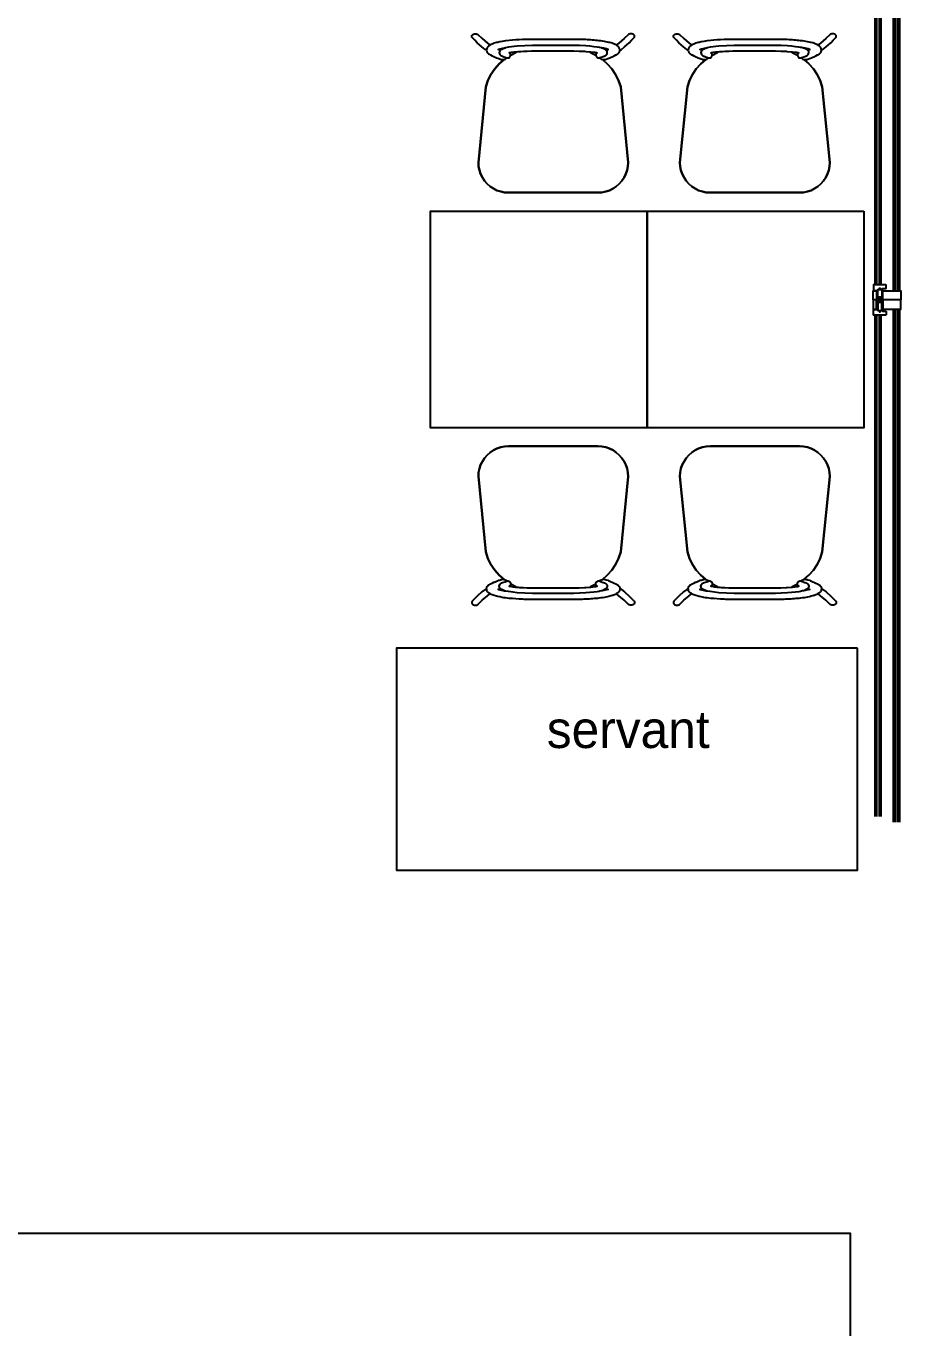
# Model space of a CAD drawing. Header units: inches. Extents: x 19839 to 37459, y -6108 to 838.
# Drawn here: x 36439.3 to 36722.1, y -2392.6 to -1971.6 of the extents above; entities that cross this region are included whole.
import ezdxf

# ---------------------------------------------------------------- set-up
doc = ezdxf.new("R2010")
doc.units = ezdxf.units.IN
doc.header["$MEASUREMENT"] = 0
doc.linetypes.add('DOTX2', pattern=[12.7, 0, -12.7])
for name, color, linetype in [('ALUMINIUM-ATA', 152, 'Continuous'), ('ELE-5-ATA', 57, 'Continuous'), ('FURNITURE-ATA', 34, 'Continuous'), ('GLASS-ATA', 140, 'Continuous'), ('TXT-ATA', 7, 'Continuous'), ('WIPEOUT-ATA', 185, 'DOTX2')]:
    doc.layers.add(name, color=color, linetype=linetype)
doc.styles.add('ATA', font='GOTHIC.TTF')

# ---------------------------------------------------------------- blocks, each defined once
blk = doc.blocks.new('thornet1')
blk.add_wipeout([(16835.53, -12716.7), (16835.76, -12715.53), (16836.67, -12713.34), (16838.12, -12711.45), (16840, -12710.01), (16841.07, -12709.48), (16843.96, -12708.83), (16846.34, -12708.96), (16852.41, -12709.56), (16861.16, -12710.42), (16867.28, -12711.02), (16870.14, -12712.13), (16872.75, -12713.71), (16874.29, -12715.06), (16875.5, -12716.44), (16875.65, -12715.48), (16876.18, -12714.09), (16876.92, -12712.47), (16877.5, -12711.64), (16878, -12711.3), (16878.48, -12711.01), (16879.36, -12709.89), (16880.62, -12708.45), (16882.34, -12706.86), (16882.83, -12706.9), (16883.17, -12707.25), (16883.34, -12707.91), (16883.17, -12708.57), (16882.68, -12709.12), (16881.86, -12709.97), (16880.93, -12711.04), (16879.95, -12712.29), (16880.21, -12712.93), (16880.77, -12714.78), (16881.33, -12718.54), (16881.6, -12723.15), (16881.61, -12729.45), (16881.61, -12739.01), (16881.52, -12741.65), (16881.33, -12744.15), (16880.94, -12747.1), (16880.44, -12749.14), (16880.22, -12750.76), (16881.18, -12751.92), (16882.29, -12753.16), (16883.08, -12753.97), (16883.34, -12754.78), (16883.11, -12755.55), (16882.65, -12755.85), (16882.16, -12755.72), (16880.47, -12754.06), (16878.9, -12752.23), (16878.34, -12751.49), (16877.3, -12750.84), (16876.56, -12749.46), (16875.8, -12747.65), (16875.59, -12747.01), (16874.9, -12746.93), (16874.29, -12747.63), (16872.29, -12749.28), (16870.67, -12750.3), (16868.25, -12751.34), (16867.28, -12751.67), (16845.12, -12753.84), (16844.02, -12753.95), (16840.97, -12753.16), (16838.56, -12751.63), (16837, -12749.84), (16835.76, -12747.15), (16835.45, -12744.81), (16835.45, -12736.61)]).dxf.layer = 'WIPEOUT-ATA'
at = {"layer": 'FURNITURE-ATA'}
for p, q in [((16841.07, -12709.48, 61.43), (16840, -12710.01, 61.43)), ((16841.07, -12709.48, 58.87), (16840, -12710.01, 58.87)), ((16842.19, -12709.1, 61.43), (16841.07, -12709.48, 61.43)), ((16842.19, -12709.1, 58.87), (16841.07, -12709.48, 58.87)), ((16843.36, -12708.87, 61.43), (16842.19, -12709.1, 61.43)), ((16843.36, -12708.87, 58.87), (16842.19, -12709.1, 58.87)), ((16844.56, -12708.79, 61.43), (16843.36, -12708.87, 61.43)), ((16844.56, -12708.79, 58.87), (16843.36, -12708.87, 58.87)), ((16867.28, -12711.02, 61.43), (16844.56, -12708.79, 61.43)), ((16867.28, -12711.02, 58.87), (16844.56, -12708.79, 58.87)), ((16836.67, -12713.34, 61.43), (16836.14, -12714.41, 61.43)), ((16836.67, -12713.34, 58.87), (16836.14, -12714.41, 58.87)), ((16837.33, -12712.35, 61.43), (16836.67, -12713.34, 61.43)), ((16837.33, -12712.35, 58.87), (16836.67, -12713.34, 58.87)), ((16836.67, -12713.34, 58.87), (16836.67, -12713.34, 61.43)), ((16838.12, -12711.45, 61.43), (16837.33, -12712.35, 61.43)), ((16838.12, -12711.45, 58.87), (16837.33, -12712.35, 58.87)), ((16839.01, -12710.67, 61.43), (16838.12, -12711.45, 61.43)), ((16839.01, -12710.67, 58.87), (16838.12, -12711.45, 58.87)), ((16840, -12710.01, 61.43), (16839.01, -12710.67, 61.43)), ((16840, -12710.01, 58.87), (16839.01, -12710.67, 58.87)), ((16869.23, -12711.68, 61.43), (16867.28, -12711.02, 61.43)), ((16869.23, -12711.68, 58.87), (16867.28, -12711.02, 58.87)), ((16871.06, -12712.58, 61.43), (16869.23, -12711.68, 61.43)), ((16871.06, -12712.58, 58.87), (16869.23, -12711.68, 58.87)), ((16869.23, -12711.68, 58.87), (16869.23, -12711.68, 61.43)), ((16872.75, -12713.71, 61.43), (16871.06, -12712.58, 61.43)), ((16872.75, -12713.71, 58.87), (16871.06, -12712.58, 58.87)), ((16871.06, -12712.58, 58.87), (16871.06, -12712.58, 61.43)), ((16874.29, -12715.06, 61.43), (16872.75, -12713.71, 61.43)), ((16874.29, -12715.06, 58.87), (16872.75, -12713.71, 58.87)), ((16872.75, -12713.71, 58.87), (16872.75, -12713.71, 61.43)), ((16835.53, -12716.7, 61.43), (16835.45, -12717.87, 61.43)), ((16835.53, -12716.7, 58.87), (16835.45, -12717.87, 58.87)), ((16835.76, -12715.53, 61.43), (16835.53, -12716.7, 61.43)), ((16835.76, -12715.53, 58.87), (16835.53, -12716.7, 58.87)), ((16835.53, -12716.7, 58.87), (16835.53, -12716.7, 61.43)), ((16836.14, -12714.41, 61.43), (16835.76, -12715.53, 61.43)), ((16836.14, -12714.41, 58.87), (16835.76, -12715.53, 58.87)), ((16835.76, -12715.53, 58.87), (16835.76, -12715.53, 61.43)), ((16836.14, -12714.41, 58.87), (16836.14, -12714.41, 61.43)), ((16875.5, -12716.44, 58.87), (16874.29, -12715.06, 58.87)), ((16835.45, -12717.87, 58.87), (16835.45, -12717.87, 61.43)), ((16835.45, -12717.87, 61.43), (16835.45, -12744.81, 61.43)), ((16835.45, -12717.87, 58.87), (16835.45, -12744.81, 58.87)), ((16877.67, -12720.12, 58.87), (16876.89, -12718.54, 58.87)), ((16835.45, -12744.81, 58.87), (16835.45, -12744.81, 61.43)), ((16835.45, -12744.81, 61.43), (16835.53, -12745.99, 61.43)), ((16835.45, -12744.81, 58.87), (16835.53, -12745.99, 58.87)), ((16876.91, -12744.1, 58.87), (16877.67, -12742.57, 58.87)), ((16877.67, -12742.57, 58.87), (16877.67, -12742.57, 61.43)), ((16835.53, -12745.99, 61.43), (16835.76, -12747.15, 61.43)), ((16835.53, -12745.99, 58.87), (16835.53, -12745.99, 61.43)), ((16835.53, -12745.99, 58.87), (16835.76, -12747.15, 58.87)), ((16835.76, -12747.15, 61.43), (16836.14, -12748.28, 61.43)), ((16835.76, -12747.15, 58.87), (16835.76, -12747.15, 61.43)), ((16835.76, -12747.15, 58.87), (16836.14, -12748.28, 58.87)), ((16836.14, -12748.28, 61.43), (16836.67, -12749.35, 61.43)), ((16836.14, -12748.28, 58.87), (16836.14, -12748.28, 61.43)), ((16836.14, -12748.28, 58.87), (16836.67, -12749.35, 58.87)), ((16871.06, -12750.11, 61.43), (16872.75, -12748.97, 61.43)), ((16871.06, -12750.11, 58.87), (16872.75, -12748.97, 58.87)), ((16872.75, -12748.97, 61.43), (16874.29, -12747.63, 61.43)), ((16872.75, -12748.97, 58.87), (16874.29, -12747.63, 58.87)), ((16872.75, -12748.97, 58.87), (16872.75, -12748.97, 61.43)), ((16874.29, -12747.63, 61.43), (16875.51, -12746.23, 120.3)), ((16874.29, -12747.63, 58.87), (16875.51, -12746.23, 117.75)), ((16874.29, -12747.63, 58.87), (16874.29, -12747.63, 61.43)), ((16875.51, -12746.23, 117.75), (16875.51, -12746.23, 120.3)), ((16836.67, -12749.35, 61.43), (16837.33, -12750.34, 61.43)), ((16836.67, -12749.35, 58.87), (16836.67, -12749.35, 61.43)), ((16836.67, -12749.35, 58.87), (16837.33, -12750.34, 58.87)), ((16837.33, -12750.34, 61.43), (16838.12, -12751.23, 61.43)), ((16837.33, -12750.34, 58.87), (16837.33, -12750.34, 61.43)), ((16837.33, -12750.34, 58.87), (16838.12, -12751.23, 58.87)), ((16838.12, -12751.23, 61.43), (16839.01, -12752.02, 61.43)), ((16838.12, -12751.23, 58.87), (16838.12, -12751.23, 61.43)), ((16838.12, -12751.23, 58.87), (16839.01, -12752.02, 58.87)), ((16839.01, -12752.02, 61.43), (16840, -12752.68, 61.43)), ((16839.01, -12752.02, 58.87), (16839.01, -12752.02, 61.43)), ((16839.01, -12752.02, 58.87), (16840, -12752.68, 58.87)), ((16840, -12752.68, 61.43), (16841.07, -12753.2, 61.43)), ((16840, -12752.68, 58.87), (16840, -12752.68, 61.43)), ((16840, -12752.68, 58.87), (16841.07, -12753.2, 58.87)), ((16844.56, -12753.9, 61.43), (16867.28, -12751.67, 61.43)), ((16844.56, -12753.9, 58.87), (16867.28, -12751.67, 58.87)), ((16867.28, -12751.67, 61.43), (16869.23, -12751.01, 61.43)), ((16867.28, -12751.67, 58.87), (16869.23, -12751.01, 58.87)), ((16867.28, -12751.67, 58.87), (16867.28, -12751.67, 61.43)), ((16869.23, -12751.01, 61.43), (16871.06, -12750.11, 61.43)), ((16869.23, -12751.01, 58.87), (16871.06, -12750.11, 58.87)), ((16869.23, -12751.01, 58.87), (16869.23, -12751.01, 61.43)), ((16871.06, -12750.11, 58.87), (16871.06, -12750.11, 61.43)), ((16841.07, -12753.2, 61.43), (16842.19, -12753.59, 61.43)), ((16841.07, -12753.2, 58.87), (16841.07, -12753.2, 61.43)), ((16841.07, -12753.2, 58.87), (16842.19, -12753.59, 58.87)), ((16842.19, -12753.59, 61.43), (16843.36, -12753.82, 61.43)), ((16842.19, -12753.59, 58.87), (16842.19, -12753.59, 61.43)), ((16842.19, -12753.59, 58.87), (16843.36, -12753.82, 58.87)), ((16843.36, -12753.82, 61.43), (16844.56, -12753.9, 61.43)), ((16843.36, -12753.82, 58.87), (16844.56, -12753.9, 58.87)), ((16844.56, -12753.9, 58.87), (16844.56, -12753.9, 61.43))]:
    blk.add_line(p, q, dxfattribs=at)
for points, elevation in [([(16878.34, -12711.2), (16878.61, -12710.82), (16879.36, -12709.89), (16880.62, -12708.45), (16881.36, -12707.73), (16882.16, -12706.97)], 33.45), ([(16882.16, -12706.97), (16882.34, -12706.86), (16882.55, -12706.82), (16882.75, -12706.86), (16882.94, -12706.97), (16883.11, -12707.14), (16883.23, -12707.36), (16883.31, -12707.63), (16883.34, -12707.91), (16883.31, -12708.19), (16883.23, -12708.45), (16883.11, -12708.68), (16881.86, -12709.97), (16880.5, -12711.55), (16879.95, -12712.29)], 16.77), ([(16876.03, -12717.37), (16875.82, -12717.17), (16875.66, -12716.9), (16875.55, -12716.55), (16875.52, -12716.22), (16875.56, -12715.84), (16875.61, -12715.61), (16875.69, -12715.36), (16875.84, -12714.91), (16875.95, -12714.62), (16876.09, -12714.28), (16876.26, -12713.9), (16876.41, -12713.57), (16876.67, -12712.99), (16876.92, -12712.47), (16877, -12712.3), (16877.16, -12712.04), (16877.25, -12711.9), (16877.35, -12711.79), (16877.56, -12711.58), (16877.66, -12711.5), (16877.9, -12711.37), (16878.01, -12711.32), (16878.27, -12711.28), (16878.38, -12711.26), (16878.5, -12711.28), (16878.76, -12711.32), (16878.88, -12711.37), (16879.12, -12711.5), (16879.24, -12711.58), (16879.37, -12711.7), (16879.57, -12711.9), (16879.69, -12712.04), (16879.82, -12712.22), (16879.95, -12712.43), (16880.09, -12712.68), (16880.21, -12712.93), (16880.33, -12713.22), (16880.4, -12713.42), (16880.44, -12713.55), (16880.56, -12713.92), (16880.67, -12714.33), (16880.72, -12714.56), (16880.82, -12714.99), (16880.92, -12715.45), (16881.01, -12715.94), (16881.09, -12716.46), (16881.16, -12717), (16881.23, -12717.56), (16881.28, -12718.05), (16881.33, -12718.54), (16881.37, -12719.03), (16881.41, -12719.52), (16881.45, -12720.04), (16881.49, -12720.54), (16881.52, -12721.04), (16881.54, -12721.57), (16881.56, -12722.09), (16881.58, -12722.62), (16881.6, -12723.15), (16881.61, -12723.68), (16881.61, -12739.01), (16881.58, -12740.07), (16881.56, -12740.59), (16881.52, -12741.65), (16881.45, -12742.65), (16881.37, -12743.66), (16881.28, -12744.64), (16881.16, -12745.69), (16881.09, -12746.23), (16881.01, -12746.74), (16880.87, -12747.46), (16880.73, -12748.1), (16880.65, -12748.41), (16880.44, -12749.14), (16880.21, -12749.76), (16880.09, -12750.01), (16879.97, -12750.21), (16879.82, -12750.47), (16879.69, -12750.64), (16879.57, -12750.79), (16879.37, -12750.99), (16879.24, -12751.1), (16879.12, -12751.19), (16878.88, -12751.31), (16878.76, -12751.36), (16878.38, -12751.42), (16878.01, -12751.36), (16877.9, -12751.31), (16877.66, -12751.19), (16877.56, -12751.1), (16877.35, -12750.9), (16877.25, -12750.79), (16877.16, -12750.64), (16877, -12750.38), (16876.92, -12750.21), (16876.67, -12749.69), (16876.45, -12749.22), (16876.41, -12749.12), (16876.26, -12748.79), (16876.09, -12748.41), (16875.95, -12748.07), (16875.84, -12747.77), (16875.75, -12747.52), (16875.65, -12747.21), (16875.59, -12747.01), (16875.56, -12746.88), (16875.55, -12746.8), (16875.52, -12746.47), (16875.54, -12746.2), (16875.55, -12746.13), (16875.56, -12746.1), (16875.66, -12745.79), (16875.82, -12745.52), (16876.03, -12745.31)], 60.9), ([(16878.3, -12715.4), (16878.31, -12715.39), (16878.48, -12715.04), (16878.61, -12714.78), (16878.76, -12715.31), (16878.93, -12716.15), (16879, -12716.59), (16879.05, -12716.88)], 84.47), ([(16878.3, -12747.28), (16878.31, -12747.3), (16878.48, -12747.64), (16878.61, -12747.91), (16878.76, -12747.38), (16878.93, -12746.54), (16879, -12746.1), (16879.05, -12745.8)], 84.47), ([(16878.34, -12751.49), (16878.61, -12751.86), (16879.36, -12752.8), (16880.62, -12754.24), (16881.36, -12754.95), (16882.16, -12755.72)], 33.45), ([(16882.16, -12755.72), (16882.34, -12755.83), (16882.55, -12755.86), (16882.75, -12755.83), (16882.94, -12755.72), (16883.11, -12755.55), (16883.23, -12755.32), (16883.31, -12755.06), (16883.34, -12754.78), (16883.31, -12754.5), (16883.23, -12754.23), (16883.11, -12754.01), (16881.86, -12752.71), (16880.5, -12751.13), (16879.95, -12750.39)], 16.77)]:
    blk.add_lwpolyline(points, dxfattribs=dict(at, elevation=elevation))
at = {"layer": 'FURNITURE-ATA', "elevation": 72.41}
blk.add_lwpolyline([(16876.02, -12745.09), (16876.02, -12744.9), (16876.08, -12744.71), (16876.19, -12744.54), (16876.35, -12744.39), (16876.54, -12744.28), (16876.75, -12744.21), (16876.96, -12744.19), (16877.17, -12744.22), (16877.36, -12744.29), (16877.51, -12744.4), (16877.61, -12744.55), (16877.62, -12744.57), (16877.63, -12744.51), (16877.74, -12743.88), (16877.79, -12743.48), (16877.84, -12743.1), (16877.89, -12742.69), (16877.92, -12742.27), (16877.95, -12741.89), (16877.98, -12741.51), (16878.01, -12741.13), (16878.05, -12740.34), (16878.11, -12739.15), (16878.14, -12737.93), (16878.15, -12737.52), (16878.15, -12725.16), (16878.11, -12723.54), (16878.03, -12721.95), (16878.01, -12721.56), (16877.92, -12720.42), (16877.89, -12720), (16877.74, -12718.84), (16877.69, -12718.49), (16877.63, -12718.17), (16877.62, -12718.12), (16877.61, -12718.14), (16877.51, -12718.28), (16877.36, -12718.4), (16877.17, -12718.47), (16876.96, -12718.5), (16876.75, -12718.47), (16876.54, -12718.4), (16876.35, -12718.29), (16876.19, -12718.15), (16876.08, -12717.98), (16876.02, -12717.79), (16876.02, -12717.6), (16876.47, -12716.26), (16876.54, -12716.07), (16876.57, -12715.98), (16876.59, -12715.93), (16876.65, -12715.82), (16876.78, -12715.6), (16876.84, -12715.51), (16877.01, -12715.34), (16877.07, -12715.28), (16877.33, -12715.14), (16877.61, -12715.09), (16877.9, -12715.13), (16878.17, -12715.28), (16878.24, -12715.35), (16878.41, -12715.51), (16878.49, -12715.6), (16878.56, -12715.72), (16878.76, -12716.07), (16878.84, -12716.23), (16878.91, -12716.43), (16878.99, -12716.67), (16879.06, -12716.94), (16879.15, -12717.27), (16879.2, -12717.55), (16879.29, -12718.08), (16879.41, -12719.11), (16879.55, -12720.29), (16879.64, -12721.51), (16879.76, -12723.46), (16879.79, -12725.16), (16879.82, -12737.55), (16879.58, -12742.21), (16879.26, -12744.77), (16879.09, -12745.67), (16878.98, -12746.02), (16878.84, -12746.45), (16878.62, -12746.86), (16878.49, -12747.08), (16878.41, -12747.18), (16878.17, -12747.41), (16877.9, -12747.55), (16877.61, -12747.6), (16877.34, -12747.55), (16877.07, -12747.41), (16876.84, -12747.18), (16876.78, -12747.08), (16876.65, -12746.87), (16876.59, -12746.76), (16876.54, -12746.62), (16876.39, -12746.2), (16876.26, -12745.81), (16876.08, -12745.27)], close=True, dxfattribs=at)
at = {"layer": 'FURNITURE-ATA'}
mesh = blk.add_polyface(dxfattribs=at)
corners = [(16841.07, -12709.48, 61.43), (16840, -12710.01, 58.87), (16840, -12710.01, 61.43), (16841.07, -12709.48, 58.87)]
mesh.append_faces([[corners[k] for k in face] for face in [(0, 1, 2), (1, 0, 3)]], dxfattribs={"vtx0": -1})
mesh = blk.add_polyface(dxfattribs=at)
corners = [(16842.19, -12709.1, 61.43), (16841.07, -12709.48, 58.87), (16841.07, -12709.48, 61.43), (16842.19, -12709.1, 58.87)]
mesh.append_faces([[corners[k] for k in face] for face in [(0, 1, 2), (1, 0, 3)]], dxfattribs={"vtx0": -1})
mesh = blk.add_polyface(dxfattribs=at)
corners = [(16843.36, -12708.87, 61.43), (16842.19, -12709.1, 58.87), (16842.19, -12709.1, 61.43), (16843.36, -12708.87, 58.87)]
mesh.append_faces([[corners[k] for k in face] for face in [(0, 1, 2), (1, 0, 3)]], dxfattribs={"vtx0": -1})
mesh = blk.add_polyface(dxfattribs=at)
corners = [(16844.56, -12708.79, 61.43), (16843.36, -12708.87, 58.87), (16843.36, -12708.87, 61.43), (16844.56, -12708.79, 58.87)]
mesh.append_faces([[corners[k] for k in face] for face in [(0, 1, 2), (1, 0, 3)]], dxfattribs={"vtx0": -1})
mesh = blk.add_polyface(dxfattribs=at)
corners = [(16867.28, -12711.02, 61.43), (16844.56, -12708.79, 58.87), (16844.56, -12708.79, 61.43), (16867.28, -12711.02, 58.87)]
mesh.append_faces([[corners[k] for k in face] for face in [(0, 1, 2), (1, 0, 3)]], dxfattribs={"vtx0": -1})
mesh = blk.add_polyface(dxfattribs=at)
corners = [(16836.14, -12714.41, 61.43), (16836.67, -12713.34, 58.87), (16836.14, -12714.41, 58.87), (16836.67, -12713.34, 61.43)]
mesh.append_faces([[corners[k] for k in face] for face in [(0, 1, 2), (1, 0, 3)]], dxfattribs={"vtx0": -1})
mesh = blk.add_polyface(dxfattribs=at)
corners = [(16836.67, -12713.34, 58.87), (16837.33, -12712.35, 61.43), (16837.33, -12712.35, 58.87), (16836.67, -12713.34, 61.43)]
mesh.append_faces([[corners[k] for k in face] for face in [(0, 1, 2), (1, 0, 3)]], dxfattribs={"vtx0": -1})
mesh = blk.add_polyface(dxfattribs=at)
corners = [(16837.33, -12712.35, 61.43), (16838.12, -12711.45, 58.87), (16837.33, -12712.35, 58.87), (16838.12, -12711.45, 61.43)]
mesh.append_faces([[corners[k] for k in face] for face in [(0, 1, 2), (1, 0, 3)]], dxfattribs={"vtx0": -1})
mesh = blk.add_polyface(dxfattribs=at)
corners = [(16839.01, -12710.67, 61.43), (16838.12, -12711.45, 58.87), (16838.12, -12711.45, 61.43), (16839.01, -12710.67, 58.87)]
mesh.append_faces([[corners[k] for k in face] for face in [(0, 1, 2), (1, 0, 3)]], dxfattribs={"vtx0": -1})
mesh = blk.add_polyface(dxfattribs=at)
corners = [(16840, -12710.01, 61.43), (16839.01, -12710.67, 58.87), (16839.01, -12710.67, 61.43), (16840, -12710.01, 58.87)]
mesh.append_faces([[corners[k] for k in face] for face in [(0, 1, 2), (1, 0, 3)]], dxfattribs={"vtx0": -1})
mesh = blk.add_polyface(dxfattribs=at)
corners = [(16869.23, -12711.68, 61.43), (16867.28, -12711.02, 58.87), (16867.28, -12711.02, 61.43), (16869.23, -12711.68, 58.87)]
mesh.append_faces([[corners[k] for k in face] for face in [(0, 1, 2), (1, 0, 3)]], dxfattribs={"vtx0": -1})
mesh = blk.add_polyface(dxfattribs=at)
corners = [(16871.06, -12712.58, 61.43), (16869.23, -12711.68, 58.87), (16869.23, -12711.68, 61.43), (16871.06, -12712.58, 58.87)]
mesh.append_faces([[corners[k] for k in face] for face in [(0, 1, 2), (1, 0, 3)]], dxfattribs={"vtx0": -1})
mesh = blk.add_polyface(dxfattribs=at)
corners = [(16872.75, -12713.71, 61.43), (16871.06, -12712.58, 58.87), (16871.06, -12712.58, 61.43), (16872.75, -12713.71, 58.87)]
mesh.append_faces([[corners[k] for k in face] for face in [(0, 1, 2), (1, 0, 3)]], dxfattribs={"vtx0": -1})
mesh = blk.add_polyface(dxfattribs=at)
corners = [(16874.29, -12715.06, 61.43), (16872.75, -12713.71, 58.87), (16872.75, -12713.71, 61.43), (16874.29, -12715.06, 58.87)]
mesh.append_faces([[corners[k] for k in face] for face in [(0, 1, 2), (1, 0, 3)]], dxfattribs={"vtx0": -1})
mesh = blk.add_polyface(dxfattribs=at)
corners = [(16835.45, -12717.87, 61.43), (16835.53, -12716.7, 58.87), (16835.45, -12717.87, 58.87), (16835.53, -12716.7, 61.43)]
mesh.append_faces([[corners[k] for k in face] for face in [(0, 1, 2), (1, 0, 3)]], dxfattribs={"vtx0": -1})
mesh = blk.add_polyface(dxfattribs=at)
corners = [(16835.53, -12716.7, 61.43), (16835.76, -12715.53, 58.87), (16835.53, -12716.7, 58.87), (16835.76, -12715.53, 61.43)]
mesh.append_faces([[corners[k] for k in face] for face in [(0, 1, 2), (1, 0, 3)]], dxfattribs={"vtx0": -1})
mesh = blk.add_polyface(dxfattribs=at)
corners = [(16835.76, -12715.53, 61.43), (16836.14, -12714.41, 58.87), (16835.76, -12715.53, 58.87), (16836.14, -12714.41, 61.43)]
mesh.append_faces([[corners[k] for k in face] for face in [(0, 1, 2), (1, 0, 3)]], dxfattribs={"vtx0": -1})
mesh = blk.add_polyface(dxfattribs=at)
corners = [(16835.45, -12744.81, 61.43), (16835.45, -12717.87, 58.87), (16835.45, -12744.81, 58.87), (16835.45, -12717.87, 61.43)]
mesh.append_faces([[corners[k] for k in face] for face in [(0, 1, 2), (1, 0, 3)]], dxfattribs={"vtx0": -1})
mesh = blk.add_polyface(dxfattribs=at)
corners = [(16835.53, -12745.99, 61.43), (16835.45, -12744.81, 58.87), (16835.53, -12745.99, 58.87), (16835.45, -12744.81, 61.43)]
mesh.append_faces([[corners[k] for k in face] for face in [(0, 1, 2), (1, 0, 3)]], dxfattribs={"vtx0": -1})
mesh = blk.add_polyface(dxfattribs=at)
corners = [(16835.76, -12747.15, 61.43), (16835.53, -12745.99, 58.87), (16835.76, -12747.15, 58.87), (16835.53, -12745.99, 61.43)]
mesh.append_faces([[corners[k] for k in face] for face in [(0, 1, 2), (1, 0, 3)]], dxfattribs={"vtx0": -1})
mesh = blk.add_polyface(dxfattribs=at)
corners = [(16836.14, -12748.28, 61.43), (16835.76, -12747.15, 58.87), (16836.14, -12748.28, 58.87), (16835.76, -12747.15, 61.43)]
mesh.append_faces([[corners[k] for k in face] for face in [(0, 1, 2), (1, 0, 3)]], dxfattribs={"vtx0": -1})
mesh = blk.add_polyface(dxfattribs=at)
corners = [(16836.67, -12749.35, 61.43), (16836.14, -12748.28, 58.87), (16836.67, -12749.35, 58.87), (16836.14, -12748.28, 61.43)]
mesh.append_faces([[corners[k] for k in face] for face in [(0, 1, 2), (1, 0, 3)]], dxfattribs={"vtx0": -1})
mesh = blk.add_polyface(dxfattribs=at)
corners = [(16872.75, -12748.97, 58.87), (16871.06, -12750.11, 61.43), (16871.06, -12750.11, 58.87), (16872.75, -12748.97, 61.43)]
mesh.append_faces([[corners[k] for k in face] for face in [(0, 1, 2), (1, 0, 3)]], dxfattribs={"vtx0": -1})
mesh = blk.add_polyface(dxfattribs=at)
corners = [(16874.29, -12747.63, 58.87), (16872.75, -12748.97, 61.43), (16872.75, -12748.97, 58.87), (16874.29, -12747.63, 61.43)]
mesh.append_faces([[corners[k] for k in face] for face in [(0, 1, 2), (1, 0, 3)]], dxfattribs={"vtx0": -1})
mesh = blk.add_polyface(dxfattribs=at)
corners = [(16875.51, -12746.23, 117.75), (16874.29, -12747.63, 61.43), (16874.29, -12747.63, 58.87), (16875.51, -12746.23, 120.3)]
mesh.append_faces([[corners[k] for k in face] for face in [(0, 1, 2), (1, 0, 3)]], dxfattribs={"vtx0": -1})
mesh = blk.add_polyface(dxfattribs=at)
corners = [(16837.33, -12750.34, 61.43), (16836.67, -12749.35, 58.87), (16837.33, -12750.34, 58.87), (16836.67, -12749.35, 61.43)]
mesh.append_faces([[corners[k] for k in face] for face in [(0, 1, 2), (1, 0, 3)]], dxfattribs={"vtx0": -1})
mesh = blk.add_polyface(dxfattribs=at)
corners = [(16838.12, -12751.23, 61.43), (16837.33, -12750.34, 58.87), (16838.12, -12751.23, 58.87), (16837.33, -12750.34, 61.43)]
mesh.append_faces([[corners[k] for k in face] for face in [(0, 1, 2), (1, 0, 3)]], dxfattribs={"vtx0": -1})
mesh = blk.add_polyface(dxfattribs=at)
corners = [(16839.01, -12752.02, 58.87), (16838.12, -12751.23, 61.43), (16838.12, -12751.23, 58.87), (16839.01, -12752.02, 61.43)]
mesh.append_faces([[corners[k] for k in face] for face in [(0, 1, 2), (1, 0, 3)]], dxfattribs={"vtx0": -1})
mesh = blk.add_polyface(dxfattribs=at)
corners = [(16840, -12752.68, 58.87), (16839.01, -12752.02, 61.43), (16839.01, -12752.02, 58.87), (16840, -12752.68, 61.43)]
mesh.append_faces([[corners[k] for k in face] for face in [(0, 1, 2), (1, 0, 3)]], dxfattribs={"vtx0": -1})
mesh = blk.add_polyface(dxfattribs=at)
corners = [(16841.07, -12753.2, 58.87), (16840, -12752.68, 61.43), (16840, -12752.68, 58.87), (16841.07, -12753.2, 61.43)]
mesh.append_faces([[corners[k] for k in face] for face in [(0, 1, 2), (1, 0, 3)]], dxfattribs={"vtx0": -1})
mesh = blk.add_polyface(dxfattribs=at)
corners = [(16867.28, -12751.67, 58.87), (16844.56, -12753.9, 61.43), (16844.56, -12753.9, 58.87), (16867.28, -12751.67, 61.43)]
mesh.append_faces([[corners[k] for k in face] for face in [(0, 1, 2), (1, 0, 3)]], dxfattribs={"vtx0": -1})
mesh = blk.add_polyface(dxfattribs=at)
corners = [(16869.23, -12751.01, 58.87), (16867.28, -12751.67, 61.43), (16867.28, -12751.67, 58.87), (16869.23, -12751.01, 61.43)]
mesh.append_faces([[corners[k] for k in face] for face in [(0, 1, 2), (1, 0, 3)]], dxfattribs={"vtx0": -1})
mesh = blk.add_polyface(dxfattribs=at)
corners = [(16871.06, -12750.11, 58.87), (16869.23, -12751.01, 61.43), (16869.23, -12751.01, 58.87), (16871.06, -12750.11, 61.43)]
mesh.append_faces([[corners[k] for k in face] for face in [(0, 1, 2), (1, 0, 3)]], dxfattribs={"vtx0": -1})
mesh = blk.add_polyface(dxfattribs=at)
corners = [(16842.19, -12753.59, 58.87), (16841.07, -12753.2, 61.43), (16841.07, -12753.2, 58.87), (16842.19, -12753.59, 61.43)]
mesh.append_faces([[corners[k] for k in face] for face in [(0, 1, 2), (1, 0, 3)]], dxfattribs={"vtx0": -1})
mesh = blk.add_polyface(dxfattribs=at)
corners = [(16843.36, -12753.82, 58.87), (16842.19, -12753.59, 61.43), (16842.19, -12753.59, 58.87), (16843.36, -12753.82, 61.43)]
mesh.append_faces([[corners[k] for k in face] for face in [(0, 1, 2), (1, 0, 3)]], dxfattribs={"vtx0": -1})
mesh = blk.add_polyface(dxfattribs=at)
corners = [(16844.56, -12753.9, 58.87), (16843.36, -12753.82, 61.43), (16843.36, -12753.82, 58.87), (16844.56, -12753.9, 61.43)]
mesh.append_faces([[corners[k] for k in face] for face in [(0, 1, 2), (1, 0, 3)]], dxfattribs={"vtx0": -1})

msp = doc.modelspace()

# ---------------------------------------------------------------- linework, layer by layer
at = {"layer": 'ALUMINIUM-ATA', "extrusion": (-0.019068, 6.2595e-05, 0.999818)}
for p, q in [((36714.56, -2059.95, -0.18), (36714.16, -2059.95, -0.19)), ((36714.56, -2059.78, -0.18), (36714.56, -2059.95, -0.18)), ((36715.73, -2059.75, -0.16), (36714.59, -2059.75, -0.18)), ((36715.76, -2059.95, -0.16), (36715.76, -2059.78, -0.16)), ((36716.18, -2059.95, -0.15), (36715.76, -2059.95, -0.16))]:
    msp.add_line(p, q, dxfattribs=at)
at = {"layer": 'ALUMINIUM-ATA', "extrusion": (-0.019068, -6.2595e-05, 0.999818)}
for p, q in [((36714.56, -2060.45, -0.11), (36714.16, -2060.45, -0.12)), ((36714.56, -2060.62, -0.11), (36714.56, -2060.45, -0.11)), ((36715.73, -2060.65, -0.09), (36714.59, -2060.65, -0.11)), ((36716.18, -2060.45, -0.08), (36715.76, -2060.45, -0.09)), ((36715.76, -2060.45, -0.09), (36715.76, -2060.62, -0.09))]:
    msp.add_line(p, q, dxfattribs=at)
at = {"layer": 'ALUMINIUM-ATA', "extrusion": (-0.019068, 6.2595e-05, 0.999818), "elevation": -700.38}
msp.add_lwpolyline([(1939.41, 36716.07), (1936.69, 36716.06, -0.414214), (1936.66, 36716.09), (1936.64, 36721.91, -0.414214), (1936.67, 36721.94), (1939.61, 36721.95, -0.414214), (1939.64, 36721.92), (1939.67, 36712.98, -0.414214), (1939.64, 36712.95), (1936.7, 36712.94, -0.414214), (1936.67, 36712.97), (1936.67, 36714.01, -0.414214), (1936.7, 36714.04), (1939.42, 36714.05)], format="xyb", dxfattribs=at)
at = {"layer": 'ALUMINIUM-ATA', "extrusion": (-0.019068, 6.2595e-05, 0.999818), "elevation": -700.24}
for points in [[(1939.13, 36714.21, 0.414214), (1939.2, 36714.29), (1939.2, 36714.34, 0.414214), (1939.13, 36714.41), (1939.03, 36714.41, -0.414214), (1938.95, 36714.49), (1938.95, 36715.74, -0.414214), (1939.02, 36715.81), (1939.12, 36715.81, 0.414214), (1939.2, 36715.89, 0.414214), (1939.12, 36715.96), (1936.07, 36715.95, -0.414214), (1936, 36716.03), (1936, 36717, 0.414214), (1935.8, 36717.2), (1935, 36717.2, 0.414214), (1934.8, 36717), (1934.81, 36713.15, 0.414214), (1934.88, 36713.07), (1935.06, 36713.07), (1936.53, 36713.08, 0.414214), (1936.61, 36713.15), (1936.61, 36714.21)], [(1935.95, 36715.25, -1), (1935.95, 36714.95, -1)]]:
    msp.add_lwpolyline(points, format="xyb", close=True, dxfattribs=at)
msp.add_lwpolyline([(1938.8, 36715.76), (1938.8, 36714.46), (1936.3, 36714.46), (1936.3, 36715.76)], close=True, dxfattribs=at)
at = {"layer": 'ALUMINIUM-ATA', "extrusion": (-0.019068, -6.2595e-05, 0.999818), "elevation": -700.05}
msp.add_lwpolyline([(2180.97, 36702.54), (2183.69, 36702.54, 0.414214), (2183.72, 36702.56), (2183.74, 36708.38, 0.414214), (2183.71, 36708.41), (2180.77, 36708.42, 0.414214), (2180.74, 36708.39), (2180.71, 36699.45, 0.414214), (2180.74, 36699.42), (2183.68, 36699.42, 0.414214), (2183.71, 36699.44), (2183.72, 36700.48, 0.414214), (2183.69, 36700.52), (2180.97, 36700.52)], format="xyb", dxfattribs=at)
at = {"layer": 'ALUMINIUM-ATA', "extrusion": (-0.019068, -6.2595e-05, 0.999818), "elevation": -699.95}
for points in [[(2181.26, 36700.69, -0.414214), (2181.18, 36700.77), (2181.18, 36700.82, -0.414214), (2181.26, 36700.89), (2181.36, 36700.89, 0.414214), (2181.43, 36700.97), (2181.44, 36702.22, 0.414214), (2181.36, 36702.29), (2181.26, 36702.29, -0.414214), (2181.19, 36702.37, -0.414214), (2181.26, 36702.44), (2184.31, 36702.43, 0.414214), (2184.39, 36702.51), (2184.39, 36703.48, -0.414214), (2184.59, 36703.68), (2185.39, 36703.68, -0.414214), (2185.59, 36703.48), (2185.58, 36699.62, -0.414214), (2185.5, 36699.55), (2185.33, 36699.55), (2183.85, 36699.55, -0.414214), (2183.78, 36699.63), (2183.78, 36700.68)], [(2184.43, 36701.73, 1), (2184.43, 36701.43, 1)]]:
    msp.add_lwpolyline(points, format="xyb", close=True, dxfattribs=at)
msp.add_lwpolyline([(2181.59, 36702.24), (2181.58, 36700.94), (2184.08, 36700.93), (2184.09, 36702.23)], close=True, dxfattribs=at)
at = {"layer": 'ALUMINIUM-ATA', "extrusion": (-0.019068, 6.2595e-05, 0.999818)}
for centre, start, end in [((1939.25, 36714.48, -700.38), 180.1881, 270.1881), ((1939.24, 36715.62, -700.38), 90.1881, 180.1881)]:
    msp.add_arc(centre, 0.03, start, end, dxfattribs=at)
at = {"layer": 'ALUMINIUM-ATA', "extrusion": (-0.019068, -6.2595e-05, 0.999818)}
for centre, start, end in [((2181.14, 36700.95, -700.05), 269.8119, 359.8119), ((2181.14, 36702.09, -700.05), 359.8119, 89.8119)]:
    msp.add_arc(centre, 0.03, start, end, dxfattribs=at)
at = {"layer": 'ELE-5-ATA', "extrusion": (-5.41819e-07, 2.05555e-05, 1)}
for p, q in [((36713.61, -1893.19, -0.02), (36713.61, -2055.35, -0.06)), ((36715.61, -1893.19, -0.02), (36715.6, -2055.34, -0.06)), ((36713.61, -2065.07, 0.01), (36713.6, -2227.22, -0.03)), ((36715.61, -2065.06, 0.01), (36715.6, -2227.22, -0.03))]:
    msp.add_line(p, q, dxfattribs=at)
at = {"layer": 'ELE-5-ATA', "extrusion": (-4.70278e-07, -2.05572e-05, 1)}
for p, q in [((36719.57, -1891.32, -0.02), (36719.57, -2057.2, -0.06)), ((36721.57, -1891.31, -0.02), (36721.57, -2057.2, -0.06)), ((36719.57, -2063.19, 0.01), (36719.57, -2229.08, -0.03)), ((36721.57, -2063.19, 0.01), (36721.57, -2229.07, -0.03))]:
    msp.add_line(p, q, dxfattribs=at)
at = {"layer": 'FURNITURE-ATA'}
msp.add_lwpolyline([(36705.76, -2462.08), (36705.76, -2362.08), (36307.82, -2362.08), (36307.82, -2412.08), (36307.82, -2412.08), (36307.82, -2412.08), (36656.22, -2412.08), (36656.22, -2462.08)], close=True, dxfattribs=at)
at = {"layer": 'GLASS-ATA', "extrusion": (-5.41819e-07, 2.05555e-05, 1)}
for p, q in [((36714.21, -1893.19, -0.02), (36714.21, -2055.35, -0.06)), ((36715.01, -1893.19, -0.02), (36715, -2055.34, -0.06)), ((36714.21, -2065.07, 0.01), (36714.2, -2227.22, -0.03)), ((36715.01, -2065.07, 0.01), (36715, -2227.22, -0.03))]:
    msp.add_line(p, q, dxfattribs=at)
at = {"layer": 'GLASS-ATA', "extrusion": (-4.70278e-07, -2.05572e-05, 1)}
for p, q in [((36720.17, -1891.32, -0.02), (36720.17, -2057.2, -0.06)), ((36720.97, -1891.32, -0.02), (36720.97, -2057.2, -0.06)), ((36720.17, -2063.19, 0.01), (36720.17, -2229.07, -0.03)), ((36720.97, -2063.19, 0.01), (36720.97, -2229.07, -0.03))]:
    msp.add_line(p, q, dxfattribs=at)

# ---------------------------------------------------------------- block references
at = {"yscale": 1.073074422310128, "rotation": 270}
for p, xscale, zscale in [((50271.36, -20091.19, -63.18), -1.073074422310128, 1.073074422309985), ((50336.52, -20091.19, -63.18), -1.073074422310128, 1.073074422309985), ((50271.36, 15958.19, -63.18), 1.073074422310128, 1.073074422310128), ((50336.52, 15958.19, -63.18), 1.073074422310128, 1.073074422310128)]:
    msp.add_blockref('thornet1', p, dxfattribs=dict(at, xscale=xscale, zscale=zscale))

# ---------------------------------------------------------------- wipeouts: each hides what was drawn before it
for points in [[(36710.06, -2101.5), (36710.06, -2031.5), (36640.06, -2031.5), (36640.06, -2101.5)], [(36559.08, -2172.83), (36708.06, -2172.83), (36708.06, -2244.58), (36559.08, -2244.58)]]:
    msp.add_wipeout(points).dxf.layer = 'WIPEOUT-ATA'

# ---------------------------------------------------------------- next in the draw order: linework, layer by layer
at = {"layer": 'FURNITURE-ATA'}
msp.add_lwpolyline([(36708.06, -2172.83), (36559.08, -2172.83), (36559.08, -2244.58), (36708.06, -2244.58)], close=True, dxfattribs=at)

# ---------------------------------------------------------------- next in the draw order: block references
at = {"yscale": 1.073074422310128, "rotation": 270}
for p, xscale, zscale in [((50271.36, -20091.19, -63.18), -1.073074422310128, 1.073074422309985), ((50336.52, -20091.19, -63.18), -1.073074422310128, 1.073074422309985), ((50271.36, 15958.19, -63.18), 1.073074422310128, 1.073074422310128), ((50336.52, 15958.19, -63.18), 1.073074422310128, 1.073074422310128)]:
    msp.add_blockref('thornet1', p, dxfattribs=dict(at, xscale=xscale, zscale=zscale))

# ---------------------------------------------------------------- next in the draw order: texts
at = {"layer": 'TXT-ATA', "insert": (36607.6, -2193.07), "char_height": 12, "attachment_point": 1, "style": 'ATA'}
msp.add_mtext_dynamic_manual_height_columns('servant ', width=117.6308, gutter_width=10, heights=[0], dxfattribs=at)

# ---------------------------------------------------------------- next in the draw order: wipeouts: each hides what was drawn before it
msp.add_wipeout([(36640.06, -2101.5), (36640.06, -2031.5), (36570.06, -2031.5), (36570.06, -2101.5)]).dxf.layer = 'WIPEOUT-ATA'

# ---------------------------------------------------------------- next in the draw order: linework, layer by layer
at = {"layer": 'FURNITURE-ATA'}
for points in [[(36640.06, -2031.5), (36640.06, -2101.5), (36570.06, -2101.5), (36570.06, -2031.5)], [(36710.06, -2031.5), (36710.06, -2101.5), (36640.06, -2101.5), (36640.06, -2031.5)]]:
    msp.add_lwpolyline(points, close=True, dxfattribs=at)

# ---------------------------------------------------------------- next in the draw order: wipeouts: each hides what was drawn before it
msp.add_wipeout([(36710.06, -2101.5), (36710.06, -2031.5), (36640.06, -2031.5), (36640.06, -2101.5)]).dxf.layer = 'WIPEOUT-ATA'

# ---------------------------------------------------------------- next in the draw order: wipeouts: each hides what was drawn before it
msp.add_wipeout([(36640.06, -2101.5), (36640.06, -2031.5), (36570.06, -2031.5), (36570.06, -2101.5)]).dxf.layer = 'WIPEOUT-ATA'

# ---------------------------------------------------------------- next in the draw order: linework, layer by layer
for points in [[(36640.06, -2031.5), (36640.06, -2101.5), (36570.06, -2101.5), (36570.06, -2031.5)], [(36710.06, -2031.5), (36710.06, -2101.5), (36640.06, -2101.5), (36640.06, -2031.5)]]:
    msp.add_lwpolyline(points, close=True, dxfattribs=at)

doc.saveas('drawing.dxf')
